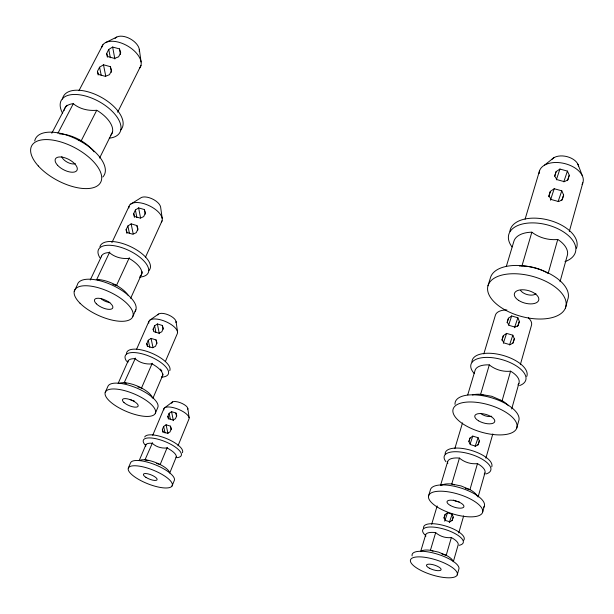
<?xml version="1.0" encoding="UTF-8"?>
<svg xmlns="http://www.w3.org/2000/svg" width="614" height="614" viewBox="0 0 614 614"><rect width="100%" height="100%" fill="white"/><g stroke="black" fill="none" stroke-linecap="round" stroke-linejoin="round"><path stroke-width="0.92" d="M565.402 308.051A40.309 20.807 15 0 0 514.432 273.737A40.309 20.807 15 0 0 500.817 307.33A40.309 20.807 15 0 0 565.402 308.051L567.635 299.801A40.171 20.976 14.9 0 0 536.045 268.31A40.171 20.976 14.9 0 0 490.463 277.705L487.984 285.809M560.037 281.726L567.075 256.222A27.645 15.235 14.4 0 0 558.279 239.782L557.735 239.483C548.54 240.366 539.238 237.787 531.847 232.222L531.225 232.199A27.645 15.235 14.4 0 0 513.903 241.241L506.327 266.438M569.308 231.493L582.832 182.818M516.643 428.342A33.202 14.153 16.3 0 0 473.77 402.093A33.202 14.153 16.3 0 0 464.522 424.911A33.202 14.153 16.3 0 0 516.643 428.342L518.623 421.196A33.11 14.283 16.2 0 0 489.181 397.12A33.11 14.283 16.2 0 0 455.02 404.396M557.735 239.483L548.156 273.476C540.12 268.51 530.703 266.031 521.286 265.985A28.037 14.774 14.8 0 0 519.375 266.069M482.489 512.606A28.229 10.246 17.1 0 0 445.518 491.476A28.229 10.246 17.1 0 0 438.826 507.978A28.229 10.246 17.1 0 0 482.489 512.606L484.254 506.32M511.685 408.985L518.899 383.336M520.334 364.685L531.394 325.566A18.735 9.333 15.4 0 0 528.355 317.73M563.637 195.029L562.317 199.642L558.709 201.584L551.096 199.481L549.023 195.973L550.359 191.376L554.212 188.736L561.787 190.816L563.637 195.029L561.795 200.341M569.262 175.251L567.973 179.779L564.404 181.675L556.852 179.603L554.787 176.172L556.1 171.651L559.914 169.05L567.428 171.099L569.262 175.251L567.405 180.646M478.076 497.025L484.93 472.957M457.23 574.919A24.552 7.759 17.6 0 0 424.742 557.289A24.552 7.759 17.6 0 0 419.684 569.777A24.552 7.759 17.6 0 0 457.23 574.919L458.819 569.324A24.506 7.844 17.5 0 0 436.024 553.721A24.506 7.844 17.5 0 0 412.117 555.877M453.316 561.749L458.121 545.017A17.008 5.718 17.4 0 0 451.689 537.734L451.351 537.572C445.68 538.232 439.954 536.39 435.671 532.63L435.295 532.568A17.008 5.718 17.4 0 0 425.809 536.36M517.917 384.94A22.848 10.438 15.9 0 0 511.017 371.424L510.564 371.194L502.114 400.742L500.326 400.205M485.874 458.221L492.819 433.921M484.177 474.108A19.479 7.598 16.8 0 0 477.846 463.816L477.462 463.624L469.948 489.665L465.397 488.26M514.325 338.851L513.15 342.927L510.088 344.715L503.81 342.873L502.168 339.711L503.357 335.651L506.581 333.387L512.836 335.213L514.325 338.851L512.836 343.149M519.36 321.368L518.201 325.382L515.177 327.132L508.937 325.32L507.302 322.212L508.469 318.213L511.662 315.972L517.878 317.776L519.36 321.368L517.548 326.633M458.742 532.944L463.662 515.883M451.351 537.572L446.201 555.309L441.819 553.92M479.334 440.906L478.275 444.536L475.627 446.171L470.278 444.544L468.927 441.689L469.994 438.074L472.757 436.094L478.091 437.713L479.334 440.906L477.869 445.135M453.216 517.08L452.265 520.342L449.924 521.846L445.265 520.38L444.122 517.794L445.081 514.54L447.506 512.782L452.15 514.233L453.216 517.08L451.973 520.649M521.923 266.016L531.847 232.222M447.767 463.593A19.479 7.598 16.8 0 1 459.003 458.036L459.433 458.098L451.75 484.039L454.483 484.883M467.745 394.833L475.098 370.349A22.848 10.438 15.9 0 1 488.805 364.862L489.312 364.908L480.624 394.318L483.31 395.124M435.671 532.63L430.422 550.305L433.054 551.134M431.665 524.295L437.16 505.951M454.836 448.558L462.511 422.908M483.824 353.925L495.421 315.128A18.735 9.333 15.4 0 1 506.888 309.947M525.1 219.152L539.483 170.961M420.697 551.387L425.686 534.779M440.553 485.321L447.698 461.521M428.603 495.813L430.483 489.611A28.16 10.354 17 0 1 462.542 488.544A28.16 10.354 17 0 1 483.517 507.509M554.626 176.164L556.1 171.651M507.034 322.611L508.469 318.213M548.617 196.703L550.359 191.376M501.868 340.21L503.357 335.651M468.881 441.466L469.994 438.074M443.907 518.124L445.081 514.54M556.361 179.81L559.914 169.05M508.668 325.052L511.662 315.972M550.413 200.21L554.212 188.736M503.334 343.18L506.581 333.387M470.147 443.968L472.757 436.094M444.713 521.186L447.506 512.782M563.775 181.844L567.428 171.099M514.486 327.738L517.878 317.776M558.172 201.392L561.787 190.816M509.497 344.991L512.836 335.213M475.106 446.439L478.091 437.713M449.271 522.621L452.15 514.233M172.058 485.996A23.647 7.345 21.8 0 0 142.678 466.793A23.647 7.345 21.8 0 0 136.07 477.83A23.647 7.345 21.8 0 0 172.058 485.996L174.169 480.77A23.601 7.429 21.9 0 0 155.91 465.051A23.601 7.429 21.9 0 0 130.575 462.764L128.364 467.968M169.702 473.072L176.295 456.9M177.991 445.818L188.943 419.047A13.546 4.874 22.1 0 0 177.055 408.77A13.546 4.874 22.1 0 0 163.846 409.891M156.677 463.455L160.17 464.56L167.261 447.391M162.357 429.508L163.631 426.461L166.087 424.788L170.454 426.154L171.283 428.856L170.017 431.911L167.492 433.284L163.117 431.911L162.357 429.508L162.986 432.31M167.86 416.346L169.119 413.329L171.559 411.672L175.911 413.022L176.74 415.701L175.481 418.717L172.979 420.076L168.62 418.717L167.86 416.346L168.413 418.955M145.019 459.809L152.518 442.748M139.248 460.477L146.055 444.344M152.725 435.288L163.969 408.571M155.304 413.36A27.154 9.586 22.8 0 0 121.342 389.852A27.154 9.586 22.8 0 0 114.334 404.91A27.154 9.586 22.8 0 0 155.304 413.36L157.76 407.558A27.093 9.686 22.9 0 0 136.446 387.925A27.093 9.686 22.9 0 0 107.803 386.613L105.217 392.392M165.327 361.608L177.346 333.548A15.465 6.363 23.3 0 0 163.662 320.777A15.465 6.363 23.3 0 0 148.811 323.156M153.016 398.056L162.741 375.269A18.735 7.122 23.1 0 0 162.986 374.026M137.935 386.92L141.504 388.025L152.241 363.25M146.784 343.625L148.258 340.263L151.059 338.398L156.033 339.903L156.969 342.911L155.503 346.281L152.61 347.754L147.629 346.235L146.784 343.625L147.375 346.319M153.147 329.135L154.605 325.819L157.391 323.969L162.334 325.458L163.27 328.436L161.82 331.76L158.949 333.218L153.991 331.713L153.147 329.135L153.523 330.961M124.189 382.729L135.441 358.1M118.141 383.412L128.226 360.694M136.515 349.404L148.903 321.406M132.916 316.317L135.847 309.809M145.495 257.166L162.065 220.825M130.636 298.327L141.934 273.445A21.997 9.609 25 0 0 142.164 271.718M112.892 284.366L116.483 285.441L129.316 257.703M126.131 229.705L127.881 225.983L131.143 223.864L136.914 225.553L137.981 228.938L136.254 232.668L132.862 234.256L127.075 232.56L126.131 229.705L126.914 233.374M133.668 213.664L135.387 209.996L138.634 207.893L144.367 209.558L145.434 212.904L143.722 216.588L140.368 218.139L134.612 216.466L133.668 213.664L134.405 217.387M128.165 295.28A22.25 9.248 24.7 0 0 96.291 279.493L96.713 279.523L109.752 251.924M111.886 242.63L129.032 206.404M90.243 280.007L101.609 256.069M74.248 291.297L77.356 284.819A31.867 13.117 24.6 0 1 112.193 285.126A31.867 13.117 24.6 0 1 135.042 311.321M99.575 158.067L112.469 132.11M117.658 112.208L140.997 65.414M78.477 140.023L81.209 140.798L96.705 110.343M97.419 71.362L99.56 67.218L103.482 64.777L110.351 66.665L111.602 70.533L109.476 74.685L105.385 76.351L98.486 74.447L97.419 71.362L98.171 74.992M106.652 53.525L108.755 49.45L112.638 47.04L119.461 48.897L120.712 52.72L118.617 56.803L114.58 58.43L107.726 56.549L106.652 53.525L107.366 57.202M78.983 90.634L102.899 44.776M57.923 133.215L73.266 103.774M51.806 133.261L65.813 106.521A26.77 13.592 28.6 0 1 67.126 105.217M544.395 165.227L553.928 157.675M164.943 407.612L172.442 401.932M149.97 320.063L158.573 314.046M130.206 204.47L140.299 198.184A11.482 5.549 25.6 0 1 151.696 198.629A11.482 5.549 25.6 0 1 160.615 207.071L162.219 218.454M105.47 42.65L116.744 37.063M477.462 463.624C470.976 464.345 464.414 462.311 459.433 458.098M510.564 371.194C502.958 371.992 495.268 369.712 489.312 364.908M96.713 279.523L99.407 280.329M124.55 382.775L126.338 383.328M145.341 459.855L147.959 460.684M141.504 388.025L141.903 388.217M116.483 285.441L116.959 285.671M81.209 140.798L81.785 141.097M577.897 164.191L582.249 175.55M163.631 426.461L165.082 433.016M148.258 340.263L149.816 347.47M166.087 424.788L167.998 433.645M127.881 225.983L129.424 233.343M151.059 338.398L153.016 347.678M170.454 426.154L171.199 429.685M169.119 413.329L170.385 419.446M131.143 223.864L133.184 233.804M156.033 339.903L156.793 343.61M99.56 67.218L101.241 75.415M154.605 325.819L155.895 332.22M171.559 411.672L173.378 420.682M103.482 64.777L105.731 76.044M136.914 225.553L137.812 230.058M135.387 209.996L136.853 217.456M157.391 323.969L159.302 333.694M175.911 413.022L176.609 416.622M110.351 66.665L111.441 72.291M108.755 49.45L110.343 57.739M138.634 207.893L140.56 217.97M162.334 325.458L163.048 329.227M112.638 47.04L114.864 58.967M144.367 209.558L145.211 214.132M119.461 48.897L120.451 54.4M139.309 49.35L141.09 61.976M176.072 321.536L177.523 331.829M187.807 408.387L189.127 417.758M421.404 551.065A17.123 5.534 17.5 0 1 430.053 550.236L438.534 552.132L446.539 555.47A17.123 5.534 17.5 0 1 453.025 561.104M423.629 528.094A21.206 7.23 17.3 0 1 446.263 526.213A21.206 7.23 17.3 0 1 463.355 540.612M425.609 535.508A21.229 7.191 17.3 0 1 430.253 526.996A21.229 7.191 17.3 0 1 457.223 534.863A21.229 7.191 17.3 0 1 459.18 545.301M119.216 383.389A18.927 6.831 22.9 0 1 138.165 386.39A18.927 6.831 22.9 0 1 152.395 397.941M134.32 401.019A5.756 2.049 22.9 0 1 130.229 399.522M160.354 369.121A18.735 7.122 23.1 0 1 161.873 371.017M126.522 354.14A23.363 8.987 23.1 0 1 149.755 352.39A23.363 8.987 23.1 0 1 169.748 370.726M126.607 361.301A23.393 8.941 23.1 0 1 136.07 352.705A23.393 8.941 23.1 0 1 164.23 365.261A23.393 8.941 23.1 0 1 162.104 377.119M161.72 376.896A18.742 7.115 23.1 0 0 152.372 364.064L151.973 363.872C145.932 364.501 139.708 362.836 135.164 358.722L134.804 358.683A18.742 7.115 23.1 0 0 127.796 362.575M157.882 314.913A9.839 4.114 23.4 0 1 168.482 314.944A9.839 4.114 23.4 0 1 175.965 322.649M472.35 394.932A23.117 10.07 16.2 0 1 480.11 394.257L491.783 396.299L502.574 400.98A23.117 10.07 16.2 0 1 508.522 405.754M491.745 416.238A7.038 3.032 16.3 0 1 480.977 413.644M471.959 362.022A28.467 13.186 15.9 0 1 502.022 355.13A28.467 13.186 15.9 0 1 526.774 376.443M474.323 373.596A28.513 13.124 15.9 0 1 481.967 357.724A28.513 13.124 15.9 0 1 518.515 367.402A28.513 13.124 15.9 0 1 519.613 385.584M128.879 207.969A18.059 8.596 25.5 0 1 148.12 205.214A18.059 8.596 25.5 0 1 161.336 222.13M62.498 99.169A33.348 17.131 28.7 0 1 100.051 96.628A33.348 17.131 28.7 0 1 120.789 129.884M62.528 113.114A33.409 17.062 28.7 0 1 76.405 94.502A33.409 17.062 28.7 0 1 116.176 115.831A33.409 17.062 28.7 0 1 109.269 138.173M64.002 110.574A26.778 13.585 28.6 0 1 72.805 103.712L73.304 103.712C79.82 109.1 88.431 111.004 96.736 110.282L97.304 110.574A26.778 13.585 28.6 0 1 110.888 135.18M34.714 140.951A38.882 18.673 28 0 1 78.584 140.199A38.882 18.673 28 0 1 102.822 176.993M59.642 133.929A27.139 13.147 28.1 0 1 94.134 151.865M75.33 163.631A8.266 3.96 27.9 0 1 67.532 162.334A8.266 3.96 27.9 0 1 61.791 156.647M115.094 38.421A13.861 7.813 30 0 1 130.13 38.782A13.861 7.813 30 0 1 139.248 51.568M101.609 47.692A21.828 12.127 29.8 0 1 126.545 45.382A21.828 12.127 29.8 0 1 139.57 68.231M109.914 302.418A6.769 2.778 24.6 0 1 101.149 298.673M441.182 485.544A19.671 7.299 17 0 1 451.321 483.97L461.145 485.966L470.339 489.857A19.671 7.299 17 0 1 477.331 496.104M459.165 501.868A5.986 2.195 17 0 1 453.47 500.095M445.211 454.345A24.276 9.601 16.7 0 1 469.633 449.916A24.276 9.601 16.7 0 1 491.73 466.863M445.979 461.736A24.307 9.548 16.7 0 1 454.859 451.72A24.307 9.548 16.7 0 1 484.899 460.953A24.307 9.548 16.7 0 1 485.874 473.993M99.921 246.82A27.415 12.119 25 0 1 131.02 246.828A27.415 12.119 25 0 1 148.918 270.536M100.021 257.918A27.461 12.065 25 0 1 111.18 245.362A27.461 12.065 25 0 1 144.405 261.503A27.461 12.065 25 0 1 139.508 277.098M101.287 256.752A22.004 9.594 25 0 1 109.008 252.584L109.422 252.615C114.78 257.289 122.009 259.077 129.001 258.402L129.462 258.632A22.004 9.594 25 0 1 140.161 276.193M535.968 293.699A8.542 4.444 14.9 0 1 528.071 294.797A8.542 4.444 14.9 0 1 520.618 290.407M509.881 231.386A34.415 19.211 14.3 0 1 548.21 219.981A34.415 19.211 14.3 0 1 576.423 248.34M512.03 246.928A34.484 19.134 14.4 0 1 524.164 223.626A34.484 19.134 14.4 0 1 568.925 236.083A34.484 19.134 14.4 0 1 564.972 261.656M551.909 159.325A14.283 8.734 13.3 0 1 567.321 156.716A14.283 8.734 13.3 0 1 578.572 166.578M539.13 173.601A22.495 13.569 13.5 0 1 564.842 163.608A22.495 13.569 13.5 0 1 582.034 184.438M140.591 460.078A16.494 5.242 21.9 0 1 157.268 463.186A16.494 5.242 21.9 0 1 169.518 472.519M171.72 403.398A8.619 3.154 22.1 0 1 180.148 402.646A8.619 3.154 22.1 0 1 187.692 409.223M144.697 437.014A20.431 6.854 22 0 1 166.77 438.665A20.431 6.854 22 0 1 182.404 452.702M145.541 445.419A20.454 6.815 22 0 1 151.144 437.982A20.454 6.815 22 0 1 176.371 447.829A20.454 6.815 22 0 1 176.955 457.676M145.725 446.378A16.386 5.419 21.9 0 1 151.965 443.262L152.28 443.308C156.232 446.992 161.705 448.542 167.031 447.959L167.376 448.12A16.386 5.419 21.9 0 1 176.064 457.461M429.424 568.226A7.675 2.425 17.6 0 0 441.098 569.769A7.675 2.425 17.6 0 0 430.859 564.281A7.675 2.425 17.6 0 0 429.424 568.226M123.967 402.508A8.481 2.993 22.8 0 0 137.567 406.775A8.481 2.993 22.8 0 0 129.408 399.361A8.481 2.993 22.8 0 0 123.967 402.508M478.521 420.797A10.369 4.421 16.3 0 0 494.7 421.726A10.369 4.421 16.3 0 0 481.13 413.583A10.369 4.421 16.3 0 0 478.521 420.797M38.268 165.926A39.012 18.512 27.9 0 0 99.215 184.33A39.012 18.512 27.9 0 0 61.062 142.018A39.012 18.512 27.9 0 0 38.268 165.926M57.609 165.304A12.188 5.779 27.8 0 0 76.596 170.845A12.188 5.779 27.8 0 0 64.416 157.652A12.188 5.779 27.8 0 0 57.609 165.304M80.02 303.232A31.951 12.994 24.6 0 0 130.843 319.065A31.951 12.994 24.6 0 0 100.12 288.273A31.951 12.994 24.6 0 0 80.02 303.232M96.352 303.8A9.985 4.06 24.6 0 0 112.201 308.627A9.985 4.06 24.6 0 0 102.423 299.003A9.985 4.06 24.6 0 0 96.352 303.8M450.331 505.46A8.819 3.2 17.1 0 0 463.892 506.811A8.819 3.2 17.1 0 0 452.219 500.241A8.819 3.2 17.1 0 0 450.331 505.46M518.607 300.376A12.595 6.501 15 0 0 538.647 300.361A12.595 6.501 15 0 0 522.453 289.762A12.595 6.501 15 0 0 518.607 300.376M145.879 477.324A7.391 2.295 21.8 0 0 157.077 479.81A7.391 2.295 21.8 0 0 147.805 473.824A7.391 2.295 21.8 0 0 145.879 477.324"/></g></svg>
